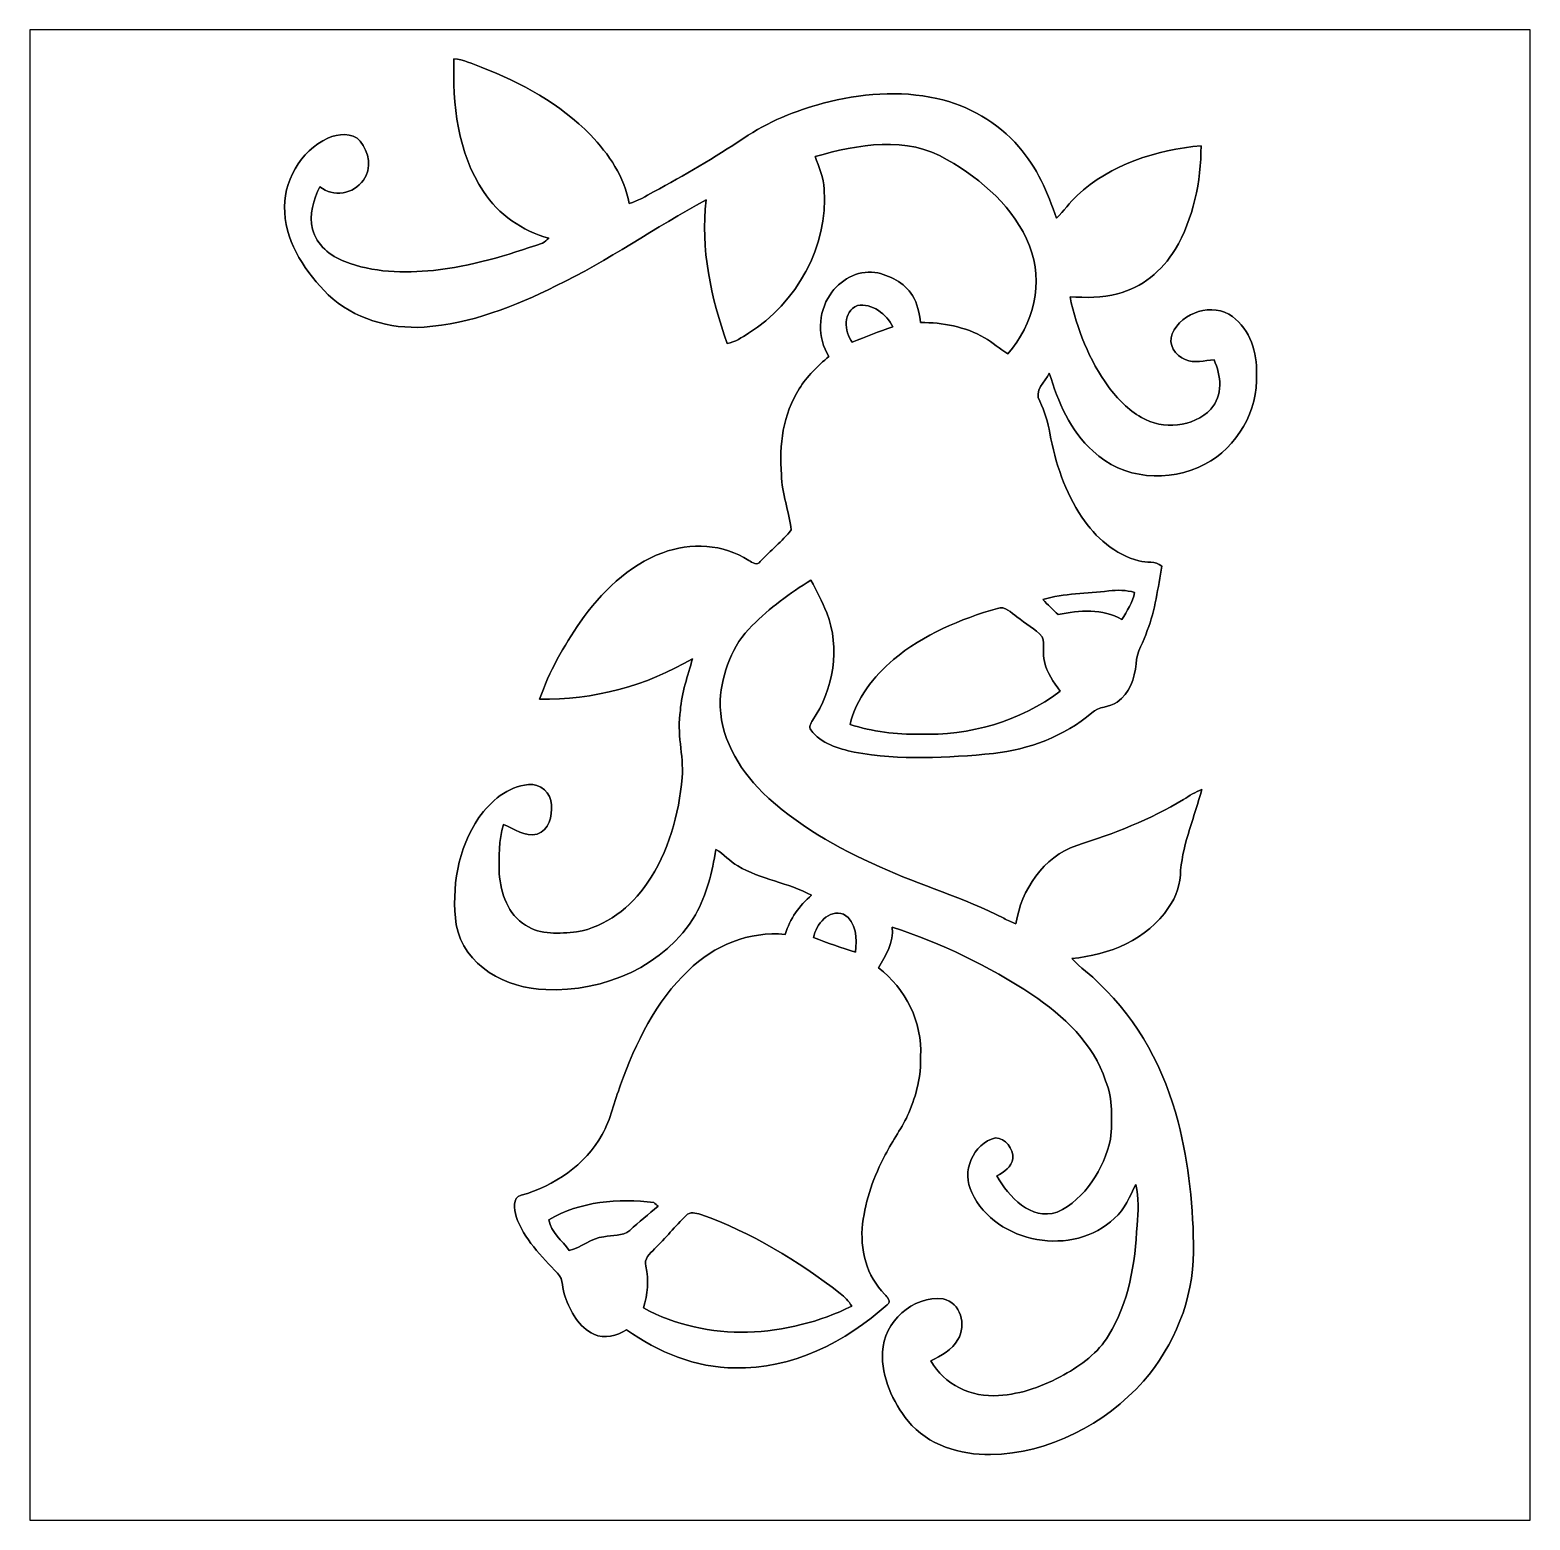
# Model space of a CAD drawing. Header units: centimetres. Extents: x -16.8 to 16.8, y -16.7 to 16.7.
import ezdxf

# ---------------------------------------------------------------- set-up
doc = ezdxf.new("R2010")
doc.units = ezdxf.units.CM
doc.header["$MEASUREMENT"] = 0
doc.layers.add('Layer 1', color=7, linetype='Continuous')

msp = doc.modelspace()

# ---------------------------------------------------------------- linework, layer by layer
at = {"layer": 'Layer 1', "color": 7}
for points, knots in [([(-16.77458, 16.66875), (-16.77458, 16.66875), (16.77458, 16.66875), (16.77458, 16.66875), (16.77458, 16.66875), (16.77458, 16.66875), (16.77458, -16.66875), (16.77458, -16.66875), (16.77458, -16.66875), (16.77458, -16.66875), (-16.77458, -16.66875), (-16.77458, -16.66875), (-16.77458, -16.66875), (-16.77458, -16.66875), (-16.77458, 16.66875), (-16.77458, 16.66875), (-16.77458, 16.66875), (-16.77458, 16.66875), (-16.77458, 16.66875), (-16.77458, 16.66875)], [0, 0, 0, 0, 0.16666667, 0.16666667, 0.16666667, 0.16666667, 0.33333333, 0.33333333, 0.33333333, 0.33333333, 0.5, 0.5, 0.5, 0.5, 0.66666667, 0.66666667, 0.66666667, 0.66666667, 1, 1, 1, 1]), ([(-7.29333, 16.02458), (-7.32296, 15.00576), (-7.21289, 13.92096), (-6.63258, 13.05242), (-6.63258, 13.05242), (-6.29567, 12.53737), (-5.76121, 12.17401), (-5.17172, 12.01032), (-5.17172, 12.01032), (-5.21617, 11.97081), (-5.25674, 11.92354), (-5.31424, 11.90237), (-5.31424, 11.90237), (-6.10447, 11.62403), (-6.91444, 11.37849), (-7.75088, 11.29101), (-7.75088, 11.29101), (-8.41375, 11.21974), (-9.10625, 11.24479), (-9.7342, 11.4868), (-9.7342, 11.4868), (-10.05911, 11.61239), (-10.36391, 11.85968), (-10.45422, 12.20893), (-10.45422, 12.20893), (-10.53571, 12.53455), (-10.4334, 12.87039), (-10.29018, 13.1632), (-10.29018, 13.1632), (-9.99455, 12.91661), (-9.53311, 12.99845), (-9.31792, 13.3096), (-9.31792, 13.3096), (-9.12495, 13.56713), (-9.19268, 13.94248), (-9.38742, 14.17884), (-9.38742, 14.17884), (-9.56698, 14.38522), (-9.88448, 14.351), (-10.11132, 14.25046), (-10.11132, 14.25046), (-10.73397, 13.96189), (-11.12414, 13.26515), (-11.07793, 12.58429), (-11.07793, 12.58429), (-11.02748, 11.86639), (-10.60133, 11.23774), (-10.10391, 10.7442), (-10.10391, 10.7442), (-9.53417, 10.2048), (-8.72878, 9.97197), (-7.95514, 10.02136), (-7.95514, 10.02136), (-6.92009, 10.09826), (-5.93478, 10.47962), (-5.01438, 10.9414), (-5.01438, 10.9414), (-3.8481, 11.50161), (-2.79047, 12.25656), (-1.65171, 12.86545), (-1.65171, 12.86545), (-1.784, 11.77502), (-1.54234, 10.68035), (-1.17934, 9.65482), (-1.17934, 9.65482), (-1.00295, 9.68798), (-0.85266, 9.78958), (-0.70379, 9.88377), (-0.70379, 9.88377), (0.37147, 10.55793), (1.08303, 11.82758), (0.98707, 13.10675), (0.98707, 13.10675), (0.97755, 13.36252), (0.87383, 13.59994), (0.78564, 13.83594), (0.78564, 13.83594), (1.7332, 14.11041), (2.84833, 14.30937), (3.74086, 13.76539), (3.74086, 13.76539), (4.51838, 13.32124), (5.24334, 12.69012), (5.58059, 11.84063), (5.58059, 11.84063), (5.91185, 11.02642), (5.66561, 10.07286), (5.09799, 9.42587), (5.09799, 9.42587), (4.91208, 9.53029), (4.75791, 9.68128), (4.57129, 9.78394), (4.57129, 9.78394), (4.14055, 10.03088), (3.63784, 10.12719), (3.14537, 10.12366), (3.14537, 10.12366), (3.10727, 10.33074), (3.0801, 10.54876), (2.96157, 10.72868), (2.96157, 10.72868), (2.78024, 11.01831), (2.45216, 11.18517), (2.12372, 11.24409), (2.12372, 11.24409), (1.72685, 11.29947), (1.32927, 11.07193), (1.12007, 10.74032), (1.12007, 10.74032), (0.84243, 10.33956), (0.83714, 9.77829), (1.09044, 9.36449), (1.09044, 9.36449), (0.84808, 9.14541), (0.60149, 8.92316), (0.4318, 8.64023), (0.4318, 8.64023), (0.06491, 8.07508), (-0.02152, 7.37729), (0.03422, 6.71795), (0.03422, 6.71795), (0.0381, 6.29567), (0.20638, 5.89703), (0.25118, 5.48393), (0.25118, 5.48393), (0.04727, 5.2264), (-0.21978, 5.0225), (-0.43991, 4.77732), (-0.43991, 4.77732), (-0.50906, 4.67395), (-0.62195, 4.75156), (-0.69991, 4.79954), (-0.69991, 4.79954), (-1.26224, 5.16855), (-2.00201, 5.21088), (-2.62326, 4.97205), (-2.62326, 4.97205), (-3.39725, 4.68948), (-4.00015, 4.08093), (-4.4704, 3.423), (-4.4704, 3.423), (-4.83658, 2.88572), (-5.16502, 2.31069), (-5.37598, 1.69474), (-5.37598, 1.69474), (-4.18253, 1.67746), (-2.98485, 1.99249), (-1.95792, 2.60174), (-1.95792, 2.60174), (-2.05599, 2.21791), (-2.20839, 1.84573), (-2.22673, 1.44427), (-2.22673, 1.44427), (-2.32163, 0.94439), (-2.14595, 0.44803), (-2.18899, -0.05327), (-2.18899, -0.05327), (-2.25989, -0.88653), (-2.49167, -1.72473), (-2.96863, -2.42041), (-2.96863, -2.42041), (-3.33834, -2.95981), (-3.89431, -3.39478), (-4.54836, -3.51261), (-4.54836, -3.51261), (-4.93042, -3.54683), (-5.35376, -3.58387), (-5.69031, -3.36127), (-5.69031, -3.36127), (-6.08471, -3.12173), (-6.24381, -2.64266), (-6.27803, -2.20521), (-6.27803, -2.20521), (-6.28791, -1.83762), (-6.29849, -1.45803), (-6.18102, -1.10455), (-6.18102, -1.10455), (-5.94536, -1.20826), (-5.70512, -1.39206), (-5.43348, -1.3268), (-5.43348, -1.3268), (-5.17278, -1.22943), (-5.08776, -0.92181), (-5.11175, -0.66851), (-5.11175, -0.66851), (-5.10787, -0.40428), (-5.36787, -0.18486), (-5.62681, -0.21378), (-5.62681, -0.21378), (-6.09247, -0.25329), (-6.471, -0.58914), (-6.73453, -0.95215), (-6.73453, -0.95215), (-7.20549, -1.645), (-7.35401, -2.53083), (-7.24182, -3.35104), (-7.24182, -3.35104), (-7.07531, -4.26967), (-6.11011, -4.78861), (-5.23946, -4.79884), (-5.23946, -4.79884), (-3.94511, -4.86728), (-2.56187, -4.26932), (-1.89124, -3.12702), (-1.89124, -3.12702), (-1.63724, -2.67864), (-1.51483, -2.16958), (-1.43334, -1.66511), (-1.43334, -1.66511), (-1.25307, -1.76459), (-1.12713, -1.93569), (-0.9465, -2.03482), (-0.9465, -2.03482), (-0.43145, -2.34103), (0.18309, -2.40665), (0.70732, -2.69169), (0.70732, -2.69169), (0.43004, -2.92347), (0.21978, -3.21592), (0.11818, -3.56553), (0.11818, -3.56553), (-0.68051, -3.48721), (-1.48237, -3.81423), (-2.04823, -4.37197), (-2.04823, -4.37197), (-2.77848, -5.06659), (-3.22933, -5.99511), (-3.56588, -6.93138), (-3.56588, -6.93138), (-3.70628, -7.30179), (-3.78072, -7.69832), (-3.97898, -8.04545), (-3.97898, -8.04545), (-4.35434, -8.73019), (-5.04966, -9.19021), (-5.78803, -9.40259), (-5.78803, -9.40259), (-6.00146, -9.45127), (-5.93125, -9.71973), (-5.90409, -9.87566), (-5.90409, -9.87566), (-5.72453, -10.37943), (-5.33964, -10.77348), (-4.97311, -11.14848), (-4.97311, -11.14848), (-4.8327, -11.28642), (-4.87751, -11.50232), (-4.80695, -11.67271), (-4.80695, -11.67271), (-4.68595, -12.00538), (-4.50144, -12.35922), (-4.16313, -12.51232), (-4.16313, -12.51232), (-3.92218, -12.62204), (-3.64737, -12.54689), (-3.43253, -12.41319), (-3.43253, -12.41319), (-2.7238, -12.91308), (-1.88383, -13.26586), (-1.00542, -13.26621), (-1.00542, -13.26621), (0.26494, -13.29443), (1.47179, -12.68836), (2.39713, -11.85192), (2.39713, -11.85192), (2.49484, -11.78348), (2.40489, -11.67836), (2.34386, -11.62191), (2.34386, -11.62191), (1.93428, -11.21516), (1.78223, -10.60097), (1.84856, -10.03864), (1.84856, -10.03864), (1.91488, -9.49678), (2.10009, -8.97608), (2.35585, -8.49595), (2.35585, -8.49595), (2.51354, -8.17245), (2.74391, -7.88952), (2.88149, -7.55615), (2.88149, -7.55615), (3.04588, -7.15786), (3.16512, -6.731), (3.1436, -6.29673), (3.1436, -6.29673), (3.18735, -5.53402), (2.81129, -4.77132), (2.20063, -4.31765), (2.20063, -4.31765), (2.37067, -4.03966), (2.5467, -3.74474), (2.50896, -3.40325), (2.50896, -3.40325), (3.61033, -3.75885), (4.66478, -4.27355), (5.63316, -4.90855), (5.63316, -4.90855), (6.34012, -5.38656), (7.00934, -6.00992), (7.2838, -6.84142), (7.2838, -6.84142), (7.45067, -7.25487), (7.42809, -7.71102), (7.39387, -8.14599), (7.39387, -8.14599), (7.24076, -8.8138), (6.83577, -9.48302), (6.19866, -9.78041), (6.19866, -9.78041), (5.59823, -9.97691), (5.12198, -9.43187), (4.84928, -8.97043), (4.84928, -8.97043), (5.00204, -8.87765), (5.18936, -8.77711), (5.20912, -8.57709), (5.20912, -8.57709), (5.22076, -8.36366), (5.04507, -8.12236), (4.82177, -8.11847), (4.82177, -8.11847), (4.31871, -8.24371), (4.04671, -8.88436), (4.29048, -9.34085), (4.29048, -9.34085), (4.83411, -10.49726), (6.56802, -10.79571), (7.48347, -9.91694), (7.48347, -9.91694), (7.71525, -9.71656), (7.81967, -9.42375), (7.95937, -9.16093), (7.95937, -9.16093), (8.02428, -9.45938), (8.01511, -9.76806), (7.98583, -10.07039), (7.98583, -10.07039), (7.94667, -10.92235), (7.80344, -11.80394), (7.34801, -12.5409), (7.34801, -12.5409), (7.11341, -12.92825), (6.73947, -13.20306), (6.34965, -13.41931), (6.34965, -13.41931), (5.8988, -13.66626), (5.40456, -13.85817), (4.88597, -13.88075), (4.88597, -13.88075), (4.28801, -13.93613), (3.66713, -13.63909), (3.37432, -13.10746), (3.37432, -13.10746), (3.6001, -12.9854), (3.85198, -12.86545), (3.98004, -12.6298), (3.98004, -12.6298), (4.16913, -12.31371), (4.04707, -11.79689), (3.64772, -11.72386), (3.64772, -11.72386), (2.9718, -11.6399), (2.31775, -12.24104), (2.292, -12.91272), (2.292, -12.91272), (2.26166, -13.47999), (2.52695, -14.01833), (2.86456, -14.45789), (2.86456, -14.45789), (3.30659, -14.99694), (4.03437, -15.21284), (4.71099, -15.20649), (4.71099, -15.20649), (6.01698, -15.17862), (7.26828, -14.53056), (8.12835, -13.56113), (8.12835, -13.56113), (8.82227, -12.76879), (9.24278, -11.72845), (9.24489, -10.67188), (9.24489, -10.67188), (9.25336, -9.69398), (9.14647, -8.71185), (8.90446, -7.76358), (8.90446, -7.76358), (8.60707, -6.60259), (8.02217, -5.4991), (7.1441, -4.6736), (7.1441, -4.6736), (6.95819, -4.46264), (6.71019, -4.31976), (6.52992, -4.10422), (6.52992, -4.10422), (7.35824, -4.0319), (8.21478, -3.68018), (8.68962, -2.96757), (8.68962, -2.96757), (8.86389, -2.72239), (8.96056, -2.42746), (8.9602, -2.12654), (8.9602, -2.12654), (9.02264, -1.5046), (9.27347, -0.92251), (9.43575, -0.32456), (9.43575, -0.32456), (9.28687, -0.37641), (9.15635, -0.46461), (9.02511, -0.54892), (9.02511, -0.54892), (8.27793, -0.99413), (7.46478, -1.31763), (6.63575, -1.57515), (6.63575, -1.57515), (5.88469, -1.83233), (5.39785, -2.56646), (5.27614, -3.32846), (5.27614, -3.32846), (5.18195, -3.29494), (5.09058, -3.25473), (5.00345, -3.20675), (5.00345, -3.20675), (4.11515, -2.73932), (3.14184, -2.47191), (2.23097, -2.05634), (2.23097, -2.05634), (1.28693, -1.62807), (0.35525, -1.12113), (-0.38947, -0.38841), (-0.38947, -0.38841), (-0.9398, 0.15064), (-1.36349, 0.88194), (-1.33773, 1.67252), (-1.33773, 1.67252), (-1.29223, 2.28388), (-1.07068, 2.90689), (-0.62477, 3.34151), (-0.62477, 3.34151), (-0.23142, 3.73592), (0.2226, 4.06682), (0.69321, 4.3621), (0.69321, 4.3621), (0.82444, 4.12574), (0.93839, 3.8802), (1.04387, 3.63149), (1.04387, 3.63149), (1.35572, 2.84057), (1.19592, 1.91452), (0.72743, 1.2192), (0.72743, 1.2192), (0.6918, 1.15746), (0.63888, 1.07527), (0.69215, 1.00753), (0.69215, 1.00753), (0.91546, 0.6985), (1.30493, 0.58808), (1.65982, 0.51294), (1.65982, 0.51294), (2.68781, 0.31926), (3.7398, 0.38841), (4.77485, 0.47978), (4.77485, 0.47978), (5.57001, 0.57714), (6.36023, 0.86078), (6.9723, 1.38994), (6.9723, 1.38994), (7.12717, 1.54234), (7.36847, 1.50566), (7.53851, 1.63124), (7.53851, 1.63124), (7.81614, 1.81998), (7.93432, 2.165), (7.96361, 2.48638), (7.96361, 2.48638), (7.9696, 2.75696), (8.1407, 2.97991), (8.21478, 3.2325), (8.21478, 3.2325), (8.39258, 3.6957), (8.45538, 4.18888), (8.53757, 4.67431), (8.53757, 4.67431), (8.39364, 4.79601), (8.19644, 4.74063), (8.02852, 4.79178), (8.02852, 4.79178), (7.49159, 4.93077), (7.05309, 5.31636), (6.74864, 5.76827), (6.74864, 5.76827), (6.37575, 6.33201), (6.15703, 6.98465), (6.03603, 7.64575), (6.03603, 7.64575), (5.99087, 7.89305), (5.91855, 8.13541), (5.80813, 8.36154), (5.80813, 8.36154), (5.67514, 8.58979), (5.92631, 8.79969), (6.02297, 8.99231), (6.02297, 8.99231), (6.223, 8.35342), (6.4837, 7.70008), (7.00158, 7.24782), (7.00158, 7.24782), (7.65281, 6.61176), (8.71432, 6.53133), (9.50172, 6.95149), (9.50172, 6.95149), (10.22385, 7.33531), (10.70575, 8.14952), (10.65742, 8.97114), (10.65742, 8.97114), (10.67964, 9.44704), (10.51242, 9.96315), (10.12049, 10.25701), (10.12049, 10.25701), (9.68057, 10.57804), (8.98842, 10.36073), (8.77147, 9.87354), (8.77147, 9.87354), (8.67092, 9.63612), (8.84237, 9.37966), (9.06498, 9.29358), (9.06498, 9.29358), (9.27029, 9.20044), (9.49501, 9.27911), (9.70809, 9.29005), (9.70809, 9.29005), (9.86684, 8.94045), (9.91164, 8.4896), (9.63612, 8.18444), (9.63612, 8.18444), (9.24631, 7.7784), (8.56086, 7.71313), (8.0839, 8.001), (8.0839, 8.001), (7.78827, 8.16786), (7.54803, 8.41446), (7.34871, 8.68645), (7.34871, 8.68645), (6.91656, 9.28088), (6.63469, 9.97938), (6.48652, 10.69728), (6.48652, 10.69728), (6.84248, 10.68352), (7.20584, 10.66341), (7.55156, 10.76784), (7.55156, 10.76784), (8.09378, 10.90154), (8.54992, 11.28183), (8.83497, 11.75526), (8.83497, 11.75526), (9.25266, 12.44988), (9.41458, 13.2775), (9.41846, 14.08007), (9.41846, 14.08007), (8.42045, 13.98905), (7.39246, 13.66414), (6.64739, 12.96741), (6.64739, 12.96741), (6.47735, 12.81042), (6.34682, 12.61745), (6.18172, 12.45623), (6.18172, 12.45623), (5.99087, 13.02949), (5.7464, 13.59782), (5.3407, 14.05467), (5.3407, 14.05467), (4.87221, 14.60429), (4.21499, 14.98177), (3.51084, 15.13381), (3.51084, 15.13381), (2.67229, 15.32537), (1.79246, 15.24952), (0.96732, 15.02939), (0.96732, 15.02939), (0.33867, 14.86394), (-0.27305, 14.61276), (-0.81209, 14.24552), (-0.81209, 14.24552), (-1.46403, 13.81442), (-2.13713, 13.41543), (-2.82646, 13.04749), (-2.82646, 13.04749), (-3.00637, 12.95471), (-3.17606, 12.83723), (-3.37432, 12.78572), (-3.37432, 12.78572), (-3.47804, 13.37839), (-3.8287, 13.89239), (-4.23616, 14.32101), (-4.23616, 14.32101), (-4.92019, 15.00893), (-5.78097, 15.49929), (-6.68549, 15.83619), (-6.68549, 15.83619), (-6.88446, 15.90992), (-7.07919, 16.00517), (-7.29333, 16.02458)], [0, 0, 0, 0, 0.00662252, 0.00662252, 0.00662252, 0.00662252, 0.01324503, 0.01324503, 0.01324503, 0.01324503, 0.01986755, 0.01986755, 0.01986755, 0.01986755, 0.02649007, 0.02649007, 0.02649007, 0.02649007, 0.03311258, 0.03311258, 0.03311258, 0.03311258, 0.0397351, 0.0397351, 0.0397351, 0.0397351, 0.04635762, 0.04635762, 0.04635762, 0.04635762, 0.05298013, 0.05298013, 0.05298013, 0.05298013, 0.05960265, 0.05960265, 0.05960265, 0.05960265, 0.06622517, 0.06622517, 0.06622517, 0.06622517, 0.07284768, 0.07284768, 0.07284768, 0.07284768, 0.0794702, 0.0794702, 0.0794702, 0.0794702, 0.08609272, 0.08609272, 0.08609272, 0.08609272, 0.09271523, 0.09271523, 0.09271523, 0.09271523, 0.09933775, 0.09933775, 0.09933775, 0.09933775, 0.10596026, 0.10596026, 0.10596026, 0.10596026, 0.11258278, 0.11258278, 0.11258278, 0.11258278, 0.1192053, 0.1192053, 0.1192053, 0.1192053, 0.12582781, 0.12582781, 0.12582781, 0.12582781, 0.13245033, 0.13245033, 0.13245033, 0.13245033, 0.13907285, 0.13907285, 0.13907285, 0.13907285, 0.14569536, 0.14569536, 0.14569536, 0.14569536, 0.15231788, 0.15231788, 0.15231788, 0.15231788, 0.1589404, 0.1589404, 0.1589404, 0.1589404, 0.16556291, 0.16556291, 0.16556291, 0.16556291, 0.17218543, 0.17218543, 0.17218543, 0.17218543, 0.17880795, 0.17880795, 0.17880795, 0.17880795, 0.18543046, 0.18543046, 0.18543046, 0.18543046, 0.19205298, 0.19205298, 0.19205298, 0.19205298, 0.1986755, 0.1986755, 0.1986755, 0.1986755, 0.20529801, 0.20529801, 0.20529801, 0.20529801, 0.21192053, 0.21192053, 0.21192053, 0.21192053, 0.21854305, 0.21854305, 0.21854305, 0.21854305, 0.22516556, 0.22516556, 0.22516556, 0.22516556, 0.23178808, 0.23178808, 0.23178808, 0.23178808, 0.2384106, 0.2384106, 0.2384106, 0.2384106, 0.24503311, 0.24503311, 0.24503311, 0.24503311, 0.25165563, 0.25165563, 0.25165563, 0.25165563, 0.25827815, 0.25827815, 0.25827815, 0.25827815, 0.26490066, 0.26490066, 0.26490066, 0.26490066, 0.27152318, 0.27152318, 0.27152318, 0.27152318, 0.2781457, 0.2781457, 0.2781457, 0.2781457, 0.28476821, 0.28476821, 0.28476821, 0.28476821, 0.29139073, 0.29139073, 0.29139073, 0.29139073, 0.29801325, 0.29801325, 0.29801325, 0.29801325, 0.30463576, 0.30463576, 0.30463576, 0.30463576, 0.31125828, 0.31125828, 0.31125828, 0.31125828, 0.31788079, 0.31788079, 0.31788079, 0.31788079, 0.32450331, 0.32450331, 0.32450331, 0.32450331, 0.33112583, 0.33112583, 0.33112583, 0.33112583, 0.33774834, 0.33774834, 0.33774834, 0.33774834, 0.34437086, 0.34437086, 0.34437086, 0.34437086, 0.35099338, 0.35099338, 0.35099338, 0.35099338, 0.35761589, 0.35761589, 0.35761589, 0.35761589, 0.36423841, 0.36423841, 0.36423841, 0.36423841, 0.37086093, 0.37086093, 0.37086093, 0.37086093, 0.37748344, 0.37748344, 0.37748344, 0.37748344, 0.38410596, 0.38410596, 0.38410596, 0.38410596, 0.39072848, 0.39072848, 0.39072848, 0.39072848, 0.39735099, 0.39735099, 0.39735099, 0.39735099, 0.40397351, 0.40397351, 0.40397351, 0.40397351, 0.41059603, 0.41059603, 0.41059603, 0.41059603, 0.41721854, 0.41721854, 0.41721854, 0.41721854, 0.42384106, 0.42384106, 0.42384106, 0.42384106, 0.43046358, 0.43046358, 0.43046358, 0.43046358, 0.43708609, 0.43708609, 0.43708609, 0.43708609, 0.44370861, 0.44370861, 0.44370861, 0.44370861, 0.45033113, 0.45033113, 0.45033113, 0.45033113, 0.45695364, 0.45695364, 0.45695364, 0.45695364, 0.46357616, 0.46357616, 0.46357616, 0.46357616, 0.47019868, 0.47019868, 0.47019868, 0.47019868, 0.47682119, 0.47682119, 0.47682119, 0.47682119, 0.48344371, 0.48344371, 0.48344371, 0.48344371, 0.49006623, 0.49006623, 0.49006623, 0.49006623, 0.49668874, 0.49668874, 0.49668874, 0.49668874, 0.50331126, 0.50331126, 0.50331126, 0.50331126, 0.50993377, 0.50993377, 0.50993377, 0.50993377, 0.51655629, 0.51655629, 0.51655629, 0.51655629, 0.52317881, 0.52317881, 0.52317881, 0.52317881, 0.52980132, 0.52980132, 0.52980132, 0.52980132, 0.53642384, 0.53642384, 0.53642384, 0.53642384, 0.54304636, 0.54304636, 0.54304636, 0.54304636, 0.54966887, 0.54966887, 0.54966887, 0.54966887, 0.55629139, 0.55629139, 0.55629139, 0.55629139, 0.56291391, 0.56291391, 0.56291391, 0.56291391, 0.56953642, 0.56953642, 0.56953642, 0.56953642, 0.57615894, 0.57615894, 0.57615894, 0.57615894, 0.58278146, 0.58278146, 0.58278146, 0.58278146, 0.58940397, 0.58940397, 0.58940397, 0.58940397, 0.59602649, 0.59602649, 0.59602649, 0.59602649, 0.60264901, 0.60264901, 0.60264901, 0.60264901, 0.60927152, 0.60927152, 0.60927152, 0.60927152, 0.61589404, 0.61589404, 0.61589404, 0.61589404, 0.62251656, 0.62251656, 0.62251656, 0.62251656, 0.62913907, 0.62913907, 0.62913907, 0.62913907, 0.63576159, 0.63576159, 0.63576159, 0.63576159, 0.64238411, 0.64238411, 0.64238411, 0.64238411, 0.64900662, 0.64900662, 0.64900662, 0.64900662, 0.65562914, 0.65562914, 0.65562914, 0.65562914, 0.66225166, 0.66225166, 0.66225166, 0.66225166, 0.66887417, 0.66887417, 0.66887417, 0.66887417, 0.67549669, 0.67549669, 0.67549669, 0.67549669, 0.68211921, 0.68211921, 0.68211921, 0.68211921, 0.68874172, 0.68874172, 0.68874172, 0.68874172, 0.69536424, 0.69536424, 0.69536424, 0.69536424, 0.70198675, 0.70198675, 0.70198675, 0.70198675, 0.70860927, 0.70860927, 0.70860927, 0.70860927, 0.71523179, 0.71523179, 0.71523179, 0.71523179, 0.7218543, 0.7218543, 0.7218543, 0.7218543, 0.72847682, 0.72847682, 0.72847682, 0.72847682, 0.73509934, 0.73509934, 0.73509934, 0.73509934, 0.74172185, 0.74172185, 0.74172185, 0.74172185, 0.74834437, 0.74834437, 0.74834437, 0.74834437, 0.75496689, 0.75496689, 0.75496689, 0.75496689, 0.7615894, 0.7615894, 0.7615894, 0.7615894, 0.76821192, 0.76821192, 0.76821192, 0.76821192, 0.77483444, 0.77483444, 0.77483444, 0.77483444, 0.78145695, 0.78145695, 0.78145695, 0.78145695, 0.78807947, 0.78807947, 0.78807947, 0.78807947, 0.79470199, 0.79470199, 0.79470199, 0.79470199, 0.8013245, 0.8013245, 0.8013245, 0.8013245, 0.80794702, 0.80794702, 0.80794702, 0.80794702, 0.81456954, 0.81456954, 0.81456954, 0.81456954, 0.82119205, 0.82119205, 0.82119205, 0.82119205, 0.82781457, 0.82781457, 0.82781457, 0.82781457, 0.83443709, 0.83443709, 0.83443709, 0.83443709, 0.8410596, 0.8410596, 0.8410596, 0.8410596, 0.84768212, 0.84768212, 0.84768212, 0.84768212, 0.85430464, 0.85430464, 0.85430464, 0.85430464, 0.86092715, 0.86092715, 0.86092715, 0.86092715, 0.86754967, 0.86754967, 0.86754967, 0.86754967, 0.87417219, 0.87417219, 0.87417219, 0.87417219, 0.8807947, 0.8807947, 0.8807947, 0.8807947, 0.88741722, 0.88741722, 0.88741722, 0.88741722, 0.89403974, 0.89403974, 0.89403974, 0.89403974, 0.90066225, 0.90066225, 0.90066225, 0.90066225, 0.90728477, 0.90728477, 0.90728477, 0.90728477, 0.91390728, 0.91390728, 0.91390728, 0.91390728, 0.9205298, 0.9205298, 0.9205298, 0.9205298, 0.92715232, 0.92715232, 0.92715232, 0.92715232, 0.93377483, 0.93377483, 0.93377483, 0.93377483, 0.94039735, 0.94039735, 0.94039735, 0.94039735, 0.94701987, 0.94701987, 0.94701987, 0.94701987, 0.95364238, 0.95364238, 0.95364238, 0.95364238, 0.9602649, 0.9602649, 0.9602649, 0.9602649, 0.96688742, 0.96688742, 0.96688742, 0.96688742, 0.97350993, 0.97350993, 0.97350993, 0.97350993, 0.98013245, 0.98013245, 0.98013245, 0.98013245, 0.98675497, 0.98675497, 0.98675497, 0.98675497, 1, 1, 1, 1]), ([(1.73108, 10.50149), (2.05916, 10.56675), (2.38725, 10.31028), (2.52518, 10.02594), (2.52518, 10.02594), (2.2165, 9.92681), (1.91699, 9.8044), (1.61713, 9.68234), (1.61713, 9.68234), (1.43263, 9.9247), (1.40511, 10.36884), (1.73108, 10.50149)], [0, 0, 0, 0, 0.25, 0.25, 0.25, 0.25, 0.5, 0.5, 0.5, 0.5, 1, 1, 1, 1]), ([(7.35365, 4.11833), (7.54662, 4.13985), (7.74418, 4.14055), (7.93186, 4.08376), (7.93186, 4.08376), (7.88529, 3.86151), (7.75864, 3.67065), (7.64681, 3.47733), (7.64681, 3.47733), (7.21007, 3.73168), (6.69749, 3.68512), (6.22335, 3.5874), (6.22335, 3.5874), (6.10623, 3.69888), (5.98805, 3.80965), (5.87869, 3.92853), (5.87869, 3.92853), (6.35706, 4.05977), (6.86153, 4.06788), (7.35365, 4.11833)], [0, 0, 0, 0, 0.16666667, 0.16666667, 0.16666667, 0.16666667, 0.33333333, 0.33333333, 0.33333333, 0.33333333, 0.5, 0.5, 0.5, 0.5, 0.66666667, 0.66666667, 0.66666667, 0.66666667, 1, 1, 1, 1]), ([(4.86375, 3.72816), (5.03872, 3.78989), (5.16961, 3.62832), (5.29943, 3.53977), (5.29943, 3.53977), (5.48287, 3.38314), (5.71112, 3.27695), (5.86564, 3.08892), (5.86564, 3.08892), (5.92843, 2.91465), (5.86034, 2.7178), (5.91256, 2.53788), (5.91256, 2.53788), (5.96512, 2.28706), (6.12457, 2.08245), (6.26463, 1.87501), (6.26463, 1.87501), (5.37669, 1.19274), (4.23369, 0.87842), (3.12173, 0.91369), (3.12173, 0.91369), (2.59715, 0.90558), (2.06622, 0.96979), (1.56563, 1.12959), (1.56563, 1.12959), (1.69721, 1.70956), (2.09127, 2.20345), (2.53753, 2.58128), (2.53753, 2.58128), (3.2071, 3.14501), (4.03084, 3.48756), (4.86375, 3.72816)], [0, 0, 0, 0, 0.11111111, 0.11111111, 0.11111111, 0.11111111, 0.22222222, 0.22222222, 0.22222222, 0.22222222, 0.33333333, 0.33333333, 0.33333333, 0.33333333, 0.44444444, 0.44444444, 0.44444444, 0.44444444, 0.55555556, 0.55555556, 0.55555556, 0.55555556, 0.66666667, 0.66666667, 0.66666667, 0.66666667, 0.77777778, 0.77777778, 0.77777778, 0.77777778, 1, 1, 1, 1]), ([(0.75001, -3.63749), (0.81104, -3.33834), (1.08338, -2.99261), (1.42346, -3.11644), (1.42346, -3.11644), (1.72085, -3.28048), (1.71732, -3.66924), (1.69086, -3.96416), (1.69086, -3.96416), (1.37407, -3.8668), (1.0608, -3.75426), (0.75001, -3.63749)], [0, 0, 0, 0, 0.25, 0.25, 0.25, 0.25, 0.5, 0.5, 0.5, 0.5, 1, 1, 1, 1]), ([(-5.17066, -9.95221), (-4.46476, -9.53558), (-3.61774, -9.46856), (-2.8194, -9.56627), (-2.8194, -9.56627), (-2.79647, -9.58674), (-2.75026, -9.62731), (-2.72697, -9.64777), (-2.72697, -9.64777), (-2.94217, -9.8238), (-3.15278, -10.00443), (-3.36056, -10.18893), (-3.36056, -10.18893), (-3.52108, -10.33216), (-3.75003, -10.281), (-3.94264, -10.33216), (-3.94264, -10.33216), (-4.22945, -10.36179), (-4.445, -10.57416), (-4.71629, -10.64048), (-4.71629, -10.64048), (-4.86692, -10.41188), (-5.12092, -10.23408), (-5.17066, -9.95221)], [0, 0, 0, 0, 0.14285714, 0.14285714, 0.14285714, 0.14285714, 0.28571429, 0.28571429, 0.28571429, 0.28571429, 0.42857143, 0.42857143, 0.42857143, 0.42857143, 0.57142857, 0.57142857, 0.57142857, 0.57142857, 0.71428571, 0.71428571, 0.71428571, 0.71428571, 1, 1, 1, 1]), ([(-2.09938, -9.85732), (-2.01718, -9.75995), (-1.87854, -9.80334), (-1.77412, -9.83368), (-1.77412, -9.83368), (-0.63818, -10.2295), (0.39758, -10.86803), (1.34796, -11.59792), (1.34796, -11.59792), (1.45239, -11.67518), (1.53282, -11.77819), (1.60937, -11.88226), (1.60937, -11.88226), (0.17357, -12.58993), (-1.62278, -12.71199), (-3.05188, -11.92213), (-3.05188, -11.92213), (-2.9591, -11.62015), (-2.93194, -11.30229), (-3.00179, -10.9922), (-3.00179, -10.9922), (-3.048, -10.8271), (-2.91006, -10.70822), (-2.80635, -10.60379), (-2.80635, -10.60379), (-2.5594, -10.36567), (-2.34844, -10.09297), (-2.09938, -9.85732)], [0, 0, 0, 0, 0.125, 0.125, 0.125, 0.125, 0.25, 0.25, 0.25, 0.25, 0.375, 0.375, 0.375, 0.375, 0.5, 0.5, 0.5, 0.5, 0.625, 0.625, 0.625, 0.625, 0.75, 0.75, 0.75, 0.75, 1, 1, 1, 1])]:
    msp.add_open_spline(points, degree=3, knots=knots, dxfattribs=at)
at = {"layer": 'Layer 1', "color": 252}
for points, knots in [([(-7.29333, 16.02458), (-7.07919, 16.00517), (-6.88446, 15.90992), (-6.68549, 15.83619), (-6.68549, 15.83619), (-5.78097, 15.49929), (-4.92019, 15.00893), (-4.23616, 14.32101), (-4.23616, 14.32101), (-3.8287, 13.89239), (-3.47804, 13.37839), (-3.37432, 12.78572), (-3.37432, 12.78572), (-3.17606, 12.83723), (-3.00637, 12.95471), (-2.82646, 13.04749), (-2.82646, 13.04749), (-2.13713, 13.41543), (-1.46403, 13.81442), (-0.81209, 14.24552), (-0.81209, 14.24552), (-0.27305, 14.61276), (0.33867, 14.86394), (0.96732, 15.02939), (0.96732, 15.02939), (1.79246, 15.24952), (2.67229, 15.32537), (3.51084, 15.13381), (3.51084, 15.13381), (4.21499, 14.98177), (4.87221, 14.60429), (5.3407, 14.05467), (5.3407, 14.05467), (5.7464, 13.59782), (5.99087, 13.02949), (6.18172, 12.45623), (6.18172, 12.45623), (6.34682, 12.61745), (6.47735, 12.81042), (6.64739, 12.96741), (6.64739, 12.96741), (7.39246, 13.66414), (8.42045, 13.98905), (9.41846, 14.08007), (9.41846, 14.08007), (9.41458, 13.2775), (9.25266, 12.44988), (8.83497, 11.75526), (8.83497, 11.75526), (8.54992, 11.28183), (8.09378, 10.90154), (7.55156, 10.76784), (7.55156, 10.76784), (7.20584, 10.66341), (6.84248, 10.68352), (6.48652, 10.69728), (6.48652, 10.69728), (6.63469, 9.97938), (6.91656, 9.28088), (7.34871, 8.68645), (7.34871, 8.68645), (7.54803, 8.41446), (7.78827, 8.16786), (8.0839, 8.001), (8.0839, 8.001), (8.56086, 7.71313), (9.24631, 7.7784), (9.63612, 8.18444), (9.63612, 8.18444), (9.91164, 8.4896), (9.86684, 8.94045), (9.70809, 9.29005), (9.70809, 9.29005), (9.49501, 9.27911), (9.27029, 9.20044), (9.06498, 9.29358), (9.06498, 9.29358), (8.84237, 9.37966), (8.67092, 9.63612), (8.77147, 9.87354), (8.77147, 9.87354), (8.98842, 10.36073), (9.68057, 10.57804), (10.12049, 10.25701), (10.12049, 10.25701), (10.51242, 9.96315), (10.67964, 9.44704), (10.65742, 8.97114), (10.65742, 8.97114), (10.70575, 8.14952), (10.22385, 7.33531), (9.50172, 6.95149), (9.50172, 6.95149), (8.71432, 6.53133), (7.65281, 6.61176), (7.00158, 7.24782), (7.00158, 7.24782), (6.4837, 7.70008), (6.223, 8.35342), (6.02297, 8.99231), (6.02297, 8.99231), (5.92631, 8.79969), (5.67514, 8.58979), (5.80813, 8.36154), (5.80813, 8.36154), (5.91855, 8.13541), (5.99087, 7.89305), (6.03603, 7.64575), (6.03603, 7.64575), (6.15703, 6.98465), (6.37575, 6.33201), (6.74864, 5.76827), (6.74864, 5.76827), (7.05309, 5.31636), (7.49159, 4.93077), (8.02852, 4.79178), (8.02852, 4.79178), (8.19644, 4.74063), (8.39364, 4.79601), (8.53757, 4.67431), (8.53757, 4.67431), (8.45538, 4.18888), (8.39258, 3.6957), (8.21478, 3.2325), (8.21478, 3.2325), (8.1407, 2.97991), (7.9696, 2.75696), (7.96361, 2.48638), (7.96361, 2.48638), (7.93432, 2.165), (7.81614, 1.81998), (7.53851, 1.63124), (7.53851, 1.63124), (7.36847, 1.50566), (7.12717, 1.54234), (6.9723, 1.38994), (6.9723, 1.38994), (6.36023, 0.86078), (5.57001, 0.57714), (4.77485, 0.47978), (4.77485, 0.47978), (3.7398, 0.38841), (2.68781, 0.31926), (1.65982, 0.51294), (1.65982, 0.51294), (1.30493, 0.58808), (0.91546, 0.6985), (0.69215, 1.00753), (0.69215, 1.00753), (0.63888, 1.07527), (0.6918, 1.15746), (0.72743, 1.2192), (0.72743, 1.2192), (1.19592, 1.91452), (1.35572, 2.84057), (1.04387, 3.63149), (1.04387, 3.63149), (0.93839, 3.8802), (0.82444, 4.12574), (0.69321, 4.3621), (0.69321, 4.3621), (0.2226, 4.06682), (-0.23142, 3.73592), (-0.62477, 3.34151), (-0.62477, 3.34151), (-1.07068, 2.90689), (-1.29223, 2.28388), (-1.33773, 1.67252), (-1.33773, 1.67252), (-1.36349, 0.88194), (-0.9398, 0.15064), (-0.38947, -0.38841), (-0.38947, -0.38841), (0.35525, -1.12113), (1.28693, -1.62807), (2.23097, -2.05634), (2.23097, -2.05634), (3.14184, -2.47191), (4.11515, -2.73932), (5.00345, -3.20675), (5.00345, -3.20675), (5.09058, -3.25473), (5.18195, -3.29494), (5.27614, -3.32846), (5.27614, -3.32846), (5.39785, -2.56646), (5.88469, -1.83233), (6.63575, -1.57515), (6.63575, -1.57515), (7.46478, -1.31763), (8.27793, -0.99413), (9.02511, -0.54892), (9.02511, -0.54892), (9.15635, -0.46461), (9.28687, -0.37641), (9.43575, -0.32456), (9.43575, -0.32456), (9.27347, -0.92251), (9.02264, -1.5046), (8.9602, -2.12654), (8.9602, -2.12654), (8.96056, -2.42746), (8.86389, -2.72239), (8.68962, -2.96757), (8.68962, -2.96757), (8.21478, -3.68018), (7.35824, -4.0319), (6.52992, -4.10422), (6.52992, -4.10422), (6.71019, -4.31976), (6.95819, -4.46264), (7.1441, -4.6736), (7.1441, -4.6736), (8.02217, -5.4991), (8.60707, -6.60259), (8.90446, -7.76358), (8.90446, -7.76358), (9.14647, -8.71185), (9.25336, -9.69398), (9.24489, -10.67188), (9.24489, -10.67188), (9.24278, -11.72845), (8.82227, -12.76879), (8.12835, -13.56113), (8.12835, -13.56113), (7.26828, -14.53056), (6.01698, -15.17862), (4.71099, -15.20649), (4.71099, -15.20649), (4.03437, -15.21284), (3.30659, -14.99694), (2.86456, -14.45789), (2.86456, -14.45789), (2.52695, -14.01833), (2.26166, -13.47999), (2.292, -12.91272), (2.292, -12.91272), (2.31775, -12.24104), (2.9718, -11.6399), (3.64772, -11.72386), (3.64772, -11.72386), (4.04707, -11.79689), (4.16913, -12.31371), (3.98004, -12.6298), (3.98004, -12.6298), (3.85198, -12.86545), (3.6001, -12.9854), (3.37432, -13.10746), (3.37432, -13.10746), (3.66713, -13.63909), (4.28801, -13.93613), (4.88597, -13.88075), (4.88597, -13.88075), (5.40456, -13.85817), (5.8988, -13.66626), (6.34965, -13.41931), (6.34965, -13.41931), (6.73947, -13.20306), (7.11341, -12.92825), (7.34801, -12.5409), (7.34801, -12.5409), (7.80344, -11.80394), (7.94667, -10.92235), (7.98583, -10.07039), (7.98583, -10.07039), (8.01511, -9.76806), (8.02428, -9.45938), (7.95937, -9.16093), (7.95937, -9.16093), (7.81967, -9.42375), (7.71525, -9.71656), (7.48347, -9.91694), (7.48347, -9.91694), (6.56802, -10.79571), (4.83411, -10.49726), (4.29048, -9.34085), (4.29048, -9.34085), (4.04671, -8.88436), (4.31871, -8.24371), (4.82177, -8.11847), (4.82177, -8.11847), (5.04507, -8.12236), (5.22076, -8.36366), (5.20912, -8.57709), (5.20912, -8.57709), (5.18936, -8.77711), (5.00204, -8.87765), (4.84928, -8.97043), (4.84928, -8.97043), (5.12198, -9.43187), (5.59823, -9.97691), (6.19866, -9.78041), (6.19866, -9.78041), (6.83577, -9.48302), (7.24076, -8.8138), (7.39387, -8.14599), (7.39387, -8.14599), (7.42809, -7.71102), (7.45067, -7.25487), (7.2838, -6.84142), (7.2838, -6.84142), (7.00934, -6.00992), (6.34012, -5.38656), (5.63316, -4.90855), (5.63316, -4.90855), (4.66478, -4.27355), (3.61033, -3.75885), (2.50896, -3.40325), (2.50896, -3.40325), (2.5467, -3.74474), (2.37067, -4.03966), (2.20063, -4.31765), (2.20063, -4.31765), (2.81129, -4.77132), (3.18735, -5.53402), (3.1436, -6.29673), (3.1436, -6.29673), (3.16512, -6.731), (3.04588, -7.15786), (2.88149, -7.55615), (2.88149, -7.55615), (2.74391, -7.88952), (2.51354, -8.17245), (2.35585, -8.49595), (2.35585, -8.49595), (2.10009, -8.97608), (1.91488, -9.49678), (1.84856, -10.03864), (1.84856, -10.03864), (1.78223, -10.60097), (1.93428, -11.21516), (2.34386, -11.62191), (2.34386, -11.62191), (2.40489, -11.67836), (2.49484, -11.78348), (2.39713, -11.85192), (2.39713, -11.85192), (1.47179, -12.68836), (0.26494, -13.29443), (-1.00542, -13.26621), (-1.00542, -13.26621), (-1.88383, -13.26586), (-2.7238, -12.91308), (-3.43253, -12.41319), (-3.43253, -12.41319), (-3.64737, -12.54689), (-3.92218, -12.62204), (-4.16313, -12.51232), (-4.16313, -12.51232), (-4.50144, -12.35922), (-4.68595, -12.00538), (-4.80695, -11.67271), (-4.80695, -11.67271), (-4.87751, -11.50232), (-4.8327, -11.28642), (-4.97311, -11.14848), (-4.97311, -11.14848), (-5.33964, -10.77348), (-5.72453, -10.37943), (-5.90409, -9.87566), (-5.90409, -9.87566), (-5.93125, -9.71973), (-6.00146, -9.45127), (-5.78803, -9.40259), (-5.78803, -9.40259), (-5.04966, -9.19021), (-4.35434, -8.73019), (-3.97898, -8.04545), (-3.97898, -8.04545), (-3.78072, -7.69832), (-3.70628, -7.30179), (-3.56588, -6.93138), (-3.56588, -6.93138), (-3.22933, -5.99511), (-2.77848, -5.06659), (-2.04823, -4.37197), (-2.04823, -4.37197), (-1.48237, -3.81423), (-0.68051, -3.48721), (0.11818, -3.56553), (0.11818, -3.56553), (0.21978, -3.21592), (0.43004, -2.92347), (0.70732, -2.69169), (0.70732, -2.69169), (0.18309, -2.40665), (-0.43145, -2.34103), (-0.9465, -2.03482), (-0.9465, -2.03482), (-1.12713, -1.93569), (-1.25307, -1.76459), (-1.43334, -1.66511), (-1.43334, -1.66511), (-1.51483, -2.16958), (-1.63724, -2.67864), (-1.89124, -3.12702), (-1.89124, -3.12702), (-2.56187, -4.26932), (-3.94511, -4.86728), (-5.23946, -4.79884), (-5.23946, -4.79884), (-6.11011, -4.78861), (-7.07531, -4.26967), (-7.24182, -3.35104), (-7.24182, -3.35104), (-7.35401, -2.53083), (-7.20549, -1.645), (-6.73453, -0.95215), (-6.73453, -0.95215), (-6.471, -0.58914), (-6.09247, -0.25329), (-5.62681, -0.21378), (-5.62681, -0.21378), (-5.36787, -0.18486), (-5.10787, -0.40428), (-5.11175, -0.66851), (-5.11175, -0.66851), (-5.08776, -0.92181), (-5.17278, -1.22943), (-5.43348, -1.3268), (-5.43348, -1.3268), (-5.70512, -1.39206), (-5.94536, -1.20826), (-6.18102, -1.10455), (-6.18102, -1.10455), (-6.29849, -1.45803), (-6.28791, -1.83762), (-6.27803, -2.20521), (-6.27803, -2.20521), (-6.24381, -2.64266), (-6.08471, -3.12173), (-5.69031, -3.36127), (-5.69031, -3.36127), (-5.35376, -3.58387), (-4.93042, -3.54683), (-4.54836, -3.51261), (-4.54836, -3.51261), (-3.89431, -3.39478), (-3.33834, -2.95981), (-2.96863, -2.42041), (-2.96863, -2.42041), (-2.49167, -1.72473), (-2.25989, -0.88653), (-2.18899, -0.05327), (-2.18899, -0.05327), (-2.14595, 0.44803), (-2.32163, 0.94439), (-2.22673, 1.44427), (-2.22673, 1.44427), (-2.20839, 1.84573), (-2.05599, 2.21791), (-1.95792, 2.60174), (-1.95792, 2.60174), (-2.98485, 1.99249), (-4.18253, 1.67746), (-5.37598, 1.69474), (-5.37598, 1.69474), (-5.16502, 2.31069), (-4.83658, 2.88572), (-4.4704, 3.423), (-4.4704, 3.423), (-4.00015, 4.08093), (-3.39725, 4.68948), (-2.62326, 4.97205), (-2.62326, 4.97205), (-2.00201, 5.21088), (-1.26224, 5.16855), (-0.69991, 4.79954), (-0.69991, 4.79954), (-0.62195, 4.75156), (-0.50906, 4.67395), (-0.43991, 4.77732), (-0.43991, 4.77732), (-0.21978, 5.0225), (0.04727, 5.2264), (0.25118, 5.48393), (0.25118, 5.48393), (0.20638, 5.89703), (0.0381, 6.29567), (0.03422, 6.71795), (0.03422, 6.71795), (-0.02152, 7.37729), (0.06491, 8.07508), (0.4318, 8.64023), (0.4318, 8.64023), (0.60149, 8.92316), (0.84808, 9.14541), (1.09044, 9.36449), (1.09044, 9.36449), (0.83714, 9.77829), (0.84243, 10.33956), (1.12007, 10.74032), (1.12007, 10.74032), (1.32927, 11.07193), (1.72685, 11.29947), (2.12372, 11.24409), (2.12372, 11.24409), (2.45216, 11.18517), (2.78024, 11.01831), (2.96157, 10.72868), (2.96157, 10.72868), (3.0801, 10.54876), (3.10727, 10.33074), (3.14537, 10.12366), (3.14537, 10.12366), (3.63784, 10.12719), (4.14055, 10.03088), (4.57129, 9.78394), (4.57129, 9.78394), (4.75791, 9.68128), (4.91208, 9.53029), (5.09799, 9.42587), (5.09799, 9.42587), (5.66561, 10.07286), (5.91185, 11.02642), (5.58059, 11.84063), (5.58059, 11.84063), (5.24334, 12.69012), (4.51838, 13.32124), (3.74086, 13.76539), (3.74086, 13.76539), (2.84833, 14.30937), (1.7332, 14.11041), (0.78564, 13.83594), (0.78564, 13.83594), (0.87383, 13.59994), (0.97755, 13.36252), (0.98707, 13.10675), (0.98707, 13.10675), (1.08303, 11.82758), (0.37147, 10.55793), (-0.70379, 9.88377), (-0.70379, 9.88377), (-0.85266, 9.78958), (-1.00295, 9.68798), (-1.17934, 9.65482), (-1.17934, 9.65482), (-1.54234, 10.68035), (-1.784, 11.77502), (-1.65171, 12.86545), (-1.65171, 12.86545), (-2.79047, 12.25656), (-3.8481, 11.50161), (-5.01438, 10.9414), (-5.01438, 10.9414), (-5.93478, 10.47962), (-6.92009, 10.09826), (-7.95514, 10.02136), (-7.95514, 10.02136), (-8.72878, 9.97197), (-9.53417, 10.2048), (-10.10391, 10.7442), (-10.10391, 10.7442), (-10.60133, 11.23774), (-11.02748, 11.86639), (-11.07793, 12.58429), (-11.07793, 12.58429), (-11.12414, 13.26515), (-10.73397, 13.96189), (-10.11132, 14.25046), (-10.11132, 14.25046), (-9.88448, 14.351), (-9.56698, 14.38522), (-9.38742, 14.17884), (-9.38742, 14.17884), (-9.19268, 13.94248), (-9.12495, 13.56713), (-9.31792, 13.3096), (-9.31792, 13.3096), (-9.53311, 12.99845), (-9.99455, 12.91661), (-10.29018, 13.1632), (-10.29018, 13.1632), (-10.4334, 12.87039), (-10.53571, 12.53455), (-10.45422, 12.20893), (-10.45422, 12.20893), (-10.36391, 11.85968), (-10.05911, 11.61239), (-9.7342, 11.4868), (-9.7342, 11.4868), (-9.10625, 11.24479), (-8.41375, 11.21974), (-7.75088, 11.29101), (-7.75088, 11.29101), (-6.91444, 11.37849), (-6.10447, 11.62403), (-5.31424, 11.90237), (-5.31424, 11.90237), (-5.25674, 11.92354), (-5.21617, 11.97081), (-5.17172, 12.01032), (-5.17172, 12.01032), (-5.76121, 12.17401), (-6.29567, 12.53737), (-6.63258, 13.05242), (-6.63258, 13.05242), (-7.21289, 13.92096), (-7.32296, 15.00576), (-7.29333, 16.02458), (-7.29333, 16.02458), (-7.29333, 16.02458), (-7.29333, 16.02458), (-7.29333, 16.02458)], [0, 0, 0, 0, 0.00657895, 0.00657895, 0.00657895, 0.00657895, 0.01315789, 0.01315789, 0.01315789, 0.01315789, 0.01973684, 0.01973684, 0.01973684, 0.01973684, 0.02631579, 0.02631579, 0.02631579, 0.02631579, 0.03289474, 0.03289474, 0.03289474, 0.03289474, 0.03947368, 0.03947368, 0.03947368, 0.03947368, 0.04605263, 0.04605263, 0.04605263, 0.04605263, 0.05263158, 0.05263158, 0.05263158, 0.05263158, 0.05921053, 0.05921053, 0.05921053, 0.05921053, 0.06578947, 0.06578947, 0.06578947, 0.06578947, 0.07236842, 0.07236842, 0.07236842, 0.07236842, 0.07894737, 0.07894737, 0.07894737, 0.07894737, 0.08552632, 0.08552632, 0.08552632, 0.08552632, 0.09210526, 0.09210526, 0.09210526, 0.09210526, 0.09868421, 0.09868421, 0.09868421, 0.09868421, 0.10526316, 0.10526316, 0.10526316, 0.10526316, 0.11184211, 0.11184211, 0.11184211, 0.11184211, 0.11842105, 0.11842105, 0.11842105, 0.11842105, 0.125, 0.125, 0.125, 0.125, 0.13157895, 0.13157895, 0.13157895, 0.13157895, 0.13815789, 0.13815789, 0.13815789, 0.13815789, 0.14473684, 0.14473684, 0.14473684, 0.14473684, 0.15131579, 0.15131579, 0.15131579, 0.15131579, 0.15789474, 0.15789474, 0.15789474, 0.15789474, 0.16447368, 0.16447368, 0.16447368, 0.16447368, 0.17105263, 0.17105263, 0.17105263, 0.17105263, 0.17763158, 0.17763158, 0.17763158, 0.17763158, 0.18421053, 0.18421053, 0.18421053, 0.18421053, 0.19078947, 0.19078947, 0.19078947, 0.19078947, 0.19736842, 0.19736842, 0.19736842, 0.19736842, 0.20394737, 0.20394737, 0.20394737, 0.20394737, 0.21052632, 0.21052632, 0.21052632, 0.21052632, 0.21710526, 0.21710526, 0.21710526, 0.21710526, 0.22368421, 0.22368421, 0.22368421, 0.22368421, 0.23026316, 0.23026316, 0.23026316, 0.23026316, 0.23684211, 0.23684211, 0.23684211, 0.23684211, 0.24342105, 0.24342105, 0.24342105, 0.24342105, 0.25, 0.25, 0.25, 0.25, 0.25657895, 0.25657895, 0.25657895, 0.25657895, 0.26315789, 0.26315789, 0.26315789, 0.26315789, 0.26973684, 0.26973684, 0.26973684, 0.26973684, 0.27631579, 0.27631579, 0.27631579, 0.27631579, 0.28289474, 0.28289474, 0.28289474, 0.28289474, 0.28947368, 0.28947368, 0.28947368, 0.28947368, 0.29605263, 0.29605263, 0.29605263, 0.29605263, 0.30263158, 0.30263158, 0.30263158, 0.30263158, 0.30921053, 0.30921053, 0.30921053, 0.30921053, 0.31578947, 0.31578947, 0.31578947, 0.31578947, 0.32236842, 0.32236842, 0.32236842, 0.32236842, 0.32894737, 0.32894737, 0.32894737, 0.32894737, 0.33552632, 0.33552632, 0.33552632, 0.33552632, 0.34210526, 0.34210526, 0.34210526, 0.34210526, 0.34868421, 0.34868421, 0.34868421, 0.34868421, 0.35526316, 0.35526316, 0.35526316, 0.35526316, 0.36184211, 0.36184211, 0.36184211, 0.36184211, 0.36842105, 0.36842105, 0.36842105, 0.36842105, 0.375, 0.375, 0.375, 0.375, 0.38157895, 0.38157895, 0.38157895, 0.38157895, 0.38815789, 0.38815789, 0.38815789, 0.38815789, 0.39473684, 0.39473684, 0.39473684, 0.39473684, 0.40131579, 0.40131579, 0.40131579, 0.40131579, 0.40789474, 0.40789474, 0.40789474, 0.40789474, 0.41447368, 0.41447368, 0.41447368, 0.41447368, 0.42105263, 0.42105263, 0.42105263, 0.42105263, 0.42763158, 0.42763158, 0.42763158, 0.42763158, 0.43421053, 0.43421053, 0.43421053, 0.43421053, 0.44078947, 0.44078947, 0.44078947, 0.44078947, 0.44736842, 0.44736842, 0.44736842, 0.44736842, 0.45394737, 0.45394737, 0.45394737, 0.45394737, 0.46052632, 0.46052632, 0.46052632, 0.46052632, 0.46710526, 0.46710526, 0.46710526, 0.46710526, 0.47368421, 0.47368421, 0.47368421, 0.47368421, 0.48026316, 0.48026316, 0.48026316, 0.48026316, 0.48684211, 0.48684211, 0.48684211, 0.48684211, 0.49342105, 0.49342105, 0.49342105, 0.49342105, 0.5, 0.5, 0.5, 0.5, 0.50657895, 0.50657895, 0.50657895, 0.50657895, 0.51315789, 0.51315789, 0.51315789, 0.51315789, 0.51973684, 0.51973684, 0.51973684, 0.51973684, 0.52631579, 0.52631579, 0.52631579, 0.52631579, 0.53289474, 0.53289474, 0.53289474, 0.53289474, 0.53947368, 0.53947368, 0.53947368, 0.53947368, 0.54605263, 0.54605263, 0.54605263, 0.54605263, 0.55263158, 0.55263158, 0.55263158, 0.55263158, 0.55921053, 0.55921053, 0.55921053, 0.55921053, 0.56578947, 0.56578947, 0.56578947, 0.56578947, 0.57236842, 0.57236842, 0.57236842, 0.57236842, 0.57894737, 0.57894737, 0.57894737, 0.57894737, 0.58552632, 0.58552632, 0.58552632, 0.58552632, 0.59210526, 0.59210526, 0.59210526, 0.59210526, 0.59868421, 0.59868421, 0.59868421, 0.59868421, 0.60526316, 0.60526316, 0.60526316, 0.60526316, 0.61184211, 0.61184211, 0.61184211, 0.61184211, 0.61842105, 0.61842105, 0.61842105, 0.61842105, 0.625, 0.625, 0.625, 0.625, 0.63157895, 0.63157895, 0.63157895, 0.63157895, 0.63815789, 0.63815789, 0.63815789, 0.63815789, 0.64473684, 0.64473684, 0.64473684, 0.64473684, 0.65131579, 0.65131579, 0.65131579, 0.65131579, 0.65789474, 0.65789474, 0.65789474, 0.65789474, 0.66447368, 0.66447368, 0.66447368, 0.66447368, 0.67105263, 0.67105263, 0.67105263, 0.67105263, 0.67763158, 0.67763158, 0.67763158, 0.67763158, 0.68421053, 0.68421053, 0.68421053, 0.68421053, 0.69078947, 0.69078947, 0.69078947, 0.69078947, 0.69736842, 0.69736842, 0.69736842, 0.69736842, 0.70394737, 0.70394737, 0.70394737, 0.70394737, 0.71052632, 0.71052632, 0.71052632, 0.71052632, 0.71710526, 0.71710526, 0.71710526, 0.71710526, 0.72368421, 0.72368421, 0.72368421, 0.72368421, 0.73026316, 0.73026316, 0.73026316, 0.73026316, 0.73684211, 0.73684211, 0.73684211, 0.73684211, 0.74342105, 0.74342105, 0.74342105, 0.74342105, 0.75, 0.75, 0.75, 0.75, 0.75657895, 0.75657895, 0.75657895, 0.75657895, 0.76315789, 0.76315789, 0.76315789, 0.76315789, 0.76973684, 0.76973684, 0.76973684, 0.76973684, 0.77631579, 0.77631579, 0.77631579, 0.77631579, 0.78289474, 0.78289474, 0.78289474, 0.78289474, 0.78947368, 0.78947368, 0.78947368, 0.78947368, 0.79605263, 0.79605263, 0.79605263, 0.79605263, 0.80263158, 0.80263158, 0.80263158, 0.80263158, 0.80921053, 0.80921053, 0.80921053, 0.80921053, 0.81578947, 0.81578947, 0.81578947, 0.81578947, 0.82236842, 0.82236842, 0.82236842, 0.82236842, 0.82894737, 0.82894737, 0.82894737, 0.82894737, 0.83552632, 0.83552632, 0.83552632, 0.83552632, 0.84210526, 0.84210526, 0.84210526, 0.84210526, 0.84868421, 0.84868421, 0.84868421, 0.84868421, 0.85526316, 0.85526316, 0.85526316, 0.85526316, 0.86184211, 0.86184211, 0.86184211, 0.86184211, 0.86842105, 0.86842105, 0.86842105, 0.86842105, 0.875, 0.875, 0.875, 0.875, 0.88157895, 0.88157895, 0.88157895, 0.88157895, 0.88815789, 0.88815789, 0.88815789, 0.88815789, 0.89473684, 0.89473684, 0.89473684, 0.89473684, 0.90131579, 0.90131579, 0.90131579, 0.90131579, 0.90789474, 0.90789474, 0.90789474, 0.90789474, 0.91447368, 0.91447368, 0.91447368, 0.91447368, 0.92105263, 0.92105263, 0.92105263, 0.92105263, 0.92763158, 0.92763158, 0.92763158, 0.92763158, 0.93421053, 0.93421053, 0.93421053, 0.93421053, 0.94078947, 0.94078947, 0.94078947, 0.94078947, 0.94736842, 0.94736842, 0.94736842, 0.94736842, 0.95394737, 0.95394737, 0.95394737, 0.95394737, 0.96052632, 0.96052632, 0.96052632, 0.96052632, 0.96710526, 0.96710526, 0.96710526, 0.96710526, 0.97368421, 0.97368421, 0.97368421, 0.97368421, 0.98026316, 0.98026316, 0.98026316, 0.98026316, 0.98684211, 0.98684211, 0.98684211, 0.98684211, 1, 1, 1, 1]), ([(1.73108, 10.50149), (1.40511, 10.36884), (1.43263, 9.9247), (1.61713, 9.68234), (1.61713, 9.68234), (1.91699, 9.8044), (2.2165, 9.92681), (2.52518, 10.02594), (2.52518, 10.02594), (2.38725, 10.31028), (2.05916, 10.56675), (1.73108, 10.50149), (1.73108, 10.50149), (1.73108, 10.50149), (1.73108, 10.50149), (1.73108, 10.50149)], [0, 0, 0, 0, 0.2, 0.2, 0.2, 0.2, 0.4, 0.4, 0.4, 0.4, 0.6, 0.6, 0.6, 0.6, 1, 1, 1, 1]), ([(7.35365, 4.11833), (6.86153, 4.06788), (6.35706, 4.05977), (5.87869, 3.92853), (5.87869, 3.92853), (5.98805, 3.80965), (6.10623, 3.69888), (6.22335, 3.5874), (6.22335, 3.5874), (6.69749, 3.68512), (7.21007, 3.73168), (7.64681, 3.47733), (7.64681, 3.47733), (7.75864, 3.67065), (7.88529, 3.86151), (7.93186, 4.08376), (7.93186, 4.08376), (7.74418, 4.14055), (7.54662, 4.13985), (7.35365, 4.11833), (7.35365, 4.11833), (7.35365, 4.11833), (7.35365, 4.11833), (7.35365, 4.11833)], [0, 0, 0, 0, 0.14285714, 0.14285714, 0.14285714, 0.14285714, 0.28571429, 0.28571429, 0.28571429, 0.28571429, 0.42857143, 0.42857143, 0.42857143, 0.42857143, 0.57142857, 0.57142857, 0.57142857, 0.57142857, 0.71428571, 0.71428571, 0.71428571, 0.71428571, 1, 1, 1, 1]), ([(4.86375, 3.72816), (4.03084, 3.48756), (3.2071, 3.14501), (2.53753, 2.58128), (2.53753, 2.58128), (2.09127, 2.20345), (1.69721, 1.70956), (1.56563, 1.12959), (1.56563, 1.12959), (2.06622, 0.96979), (2.59715, 0.90558), (3.12173, 0.91369), (3.12173, 0.91369), (4.23369, 0.87842), (5.37669, 1.19274), (6.26463, 1.87501), (6.26463, 1.87501), (6.12457, 2.08245), (5.96512, 2.28706), (5.91256, 2.53788), (5.91256, 2.53788), (5.86034, 2.7178), (5.92843, 2.91465), (5.86564, 3.08892), (5.86564, 3.08892), (5.71112, 3.27695), (5.48287, 3.38314), (5.29943, 3.53977), (5.29943, 3.53977), (5.16961, 3.62832), (5.03872, 3.78989), (4.86375, 3.72816), (4.86375, 3.72816), (4.86375, 3.72816), (4.86375, 3.72816), (4.86375, 3.72816)], [0, 0, 0, 0, 0.1, 0.1, 0.1, 0.1, 0.2, 0.2, 0.2, 0.2, 0.3, 0.3, 0.3, 0.3, 0.4, 0.4, 0.4, 0.4, 0.5, 0.5, 0.5, 0.5, 0.6, 0.6, 0.6, 0.6, 0.7, 0.7, 0.7, 0.7, 0.8, 0.8, 0.8, 0.8, 1, 1, 1, 1]), ([(0.75001, -3.63749), (1.0608, -3.75426), (1.37407, -3.8668), (1.69086, -3.96416), (1.69086, -3.96416), (1.71732, -3.66924), (1.72085, -3.28048), (1.42346, -3.11644), (1.42346, -3.11644), (1.08338, -2.99261), (0.81104, -3.33834), (0.75001, -3.63749), (0.75001, -3.63749), (0.75001, -3.63749), (0.75001, -3.63749), (0.75001, -3.63749)], [0, 0, 0, 0, 0.2, 0.2, 0.2, 0.2, 0.4, 0.4, 0.4, 0.4, 0.6, 0.6, 0.6, 0.6, 1, 1, 1, 1]), ([(-5.17066, -9.95221), (-5.12092, -10.23408), (-4.86692, -10.41188), (-4.71629, -10.64048), (-4.71629, -10.64048), (-4.445, -10.57416), (-4.22945, -10.36179), (-3.94264, -10.33216), (-3.94264, -10.33216), (-3.75003, -10.281), (-3.52108, -10.33216), (-3.36056, -10.18893), (-3.36056, -10.18893), (-3.15278, -10.00443), (-2.94217, -9.8238), (-2.72697, -9.64777), (-2.72697, -9.64777), (-2.75026, -9.62731), (-2.79647, -9.58674), (-2.8194, -9.56627), (-2.8194, -9.56627), (-3.61774, -9.46856), (-4.46476, -9.53558), (-5.17066, -9.95221), (-5.17066, -9.95221), (-5.17066, -9.95221), (-5.17066, -9.95221), (-5.17066, -9.95221)], [0, 0, 0, 0, 0.125, 0.125, 0.125, 0.125, 0.25, 0.25, 0.25, 0.25, 0.375, 0.375, 0.375, 0.375, 0.5, 0.5, 0.5, 0.5, 0.625, 0.625, 0.625, 0.625, 0.75, 0.75, 0.75, 0.75, 1, 1, 1, 1]), ([(-2.09938, -9.85732), (-2.34844, -10.09297), (-2.5594, -10.36567), (-2.80635, -10.60379), (-2.80635, -10.60379), (-2.91006, -10.70822), (-3.048, -10.8271), (-3.00179, -10.9922), (-3.00179, -10.9922), (-2.93194, -11.30229), (-2.9591, -11.62015), (-3.05188, -11.92213), (-3.05188, -11.92213), (-1.62278, -12.71199), (0.17357, -12.58993), (1.60937, -11.88226), (1.60937, -11.88226), (1.53282, -11.77819), (1.45239, -11.67518), (1.34796, -11.59792), (1.34796, -11.59792), (0.39758, -10.86803), (-0.63818, -10.2295), (-1.77412, -9.83368), (-1.77412, -9.83368), (-1.87854, -9.80334), (-2.01718, -9.75995), (-2.09938, -9.85732)], [0, 0, 0, 0, 0.125, 0.125, 0.125, 0.125, 0.25, 0.25, 0.25, 0.25, 0.375, 0.375, 0.375, 0.375, 0.5, 0.5, 0.5, 0.5, 0.625, 0.625, 0.625, 0.625, 0.75, 0.75, 0.75, 0.75, 1, 1, 1, 1])]:
    msp.add_open_spline(points, degree=3, knots=knots, dxfattribs=at)

doc.saveas('drawing.dxf')
